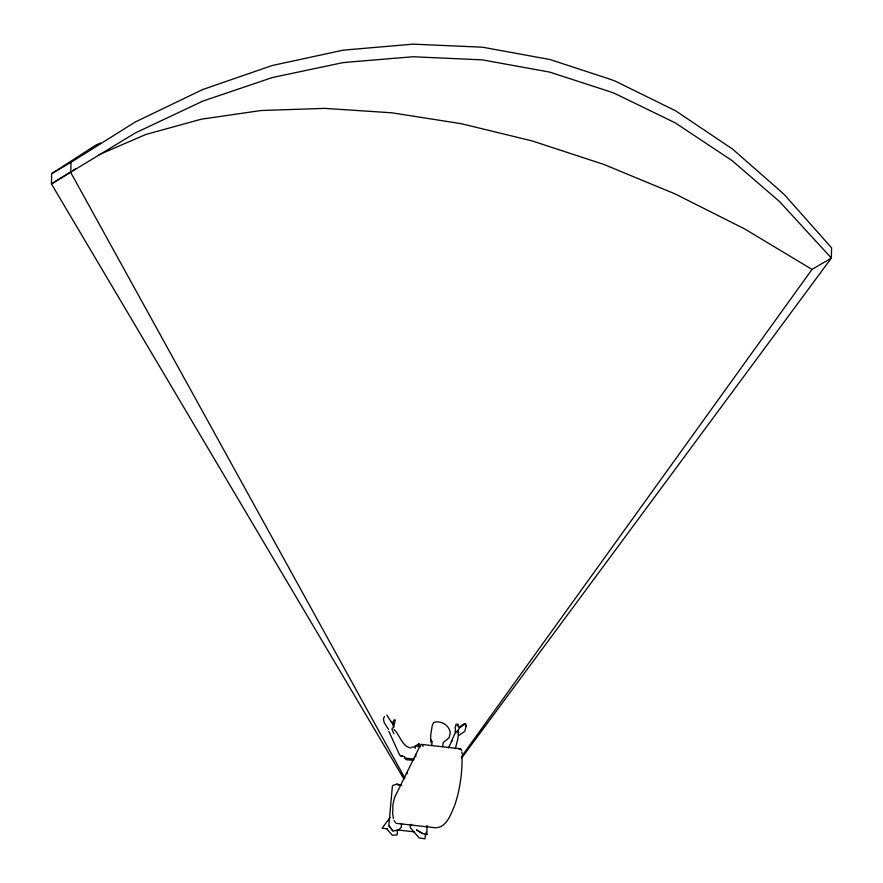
<?xml version="1.0" encoding="UTF-8"?>
<svg xmlns="http://www.w3.org/2000/svg" width="883" height="883" viewBox="0 0 883 883"><rect width="100%" height="100%" fill="white"/><g stroke="black" fill="none" stroke-linecap="round" stroke-linejoin="round"><path stroke-width="1.32" d="M401.544 823.519L401.213 827.448L398.09 830.384L392.792 830.903L388.829 825.649L392.383 786.289L393.045 785.296L396.644 784.292L400.716 784.832M422.648 833.519L416.577 829.987L422.648 833.519L426.853 834.612L426.986 825.45M100.607 142.98L95.872 145.077L51.633 173.664L51.435 183.918L403.818 778.784L404.878 778.155L70.795 172.582L70.993 162.329L135.231 122.02L141.6 118.94L202.66 89.558L272.163 65.519L342.659 50.287L349.624 49.603L413.134 44.15L482.593 47.218L550.01 59.536L608.553 78.708L614.656 80.861L675.738 110.883L732.614 149.128L780.031 190.706L784.7 195.022L831.565 247.814L831.367 258.068L461.577 758.1M425.518 833.629L425.021 838.85L419.138 837.901L410.44 827.868L410.109 826.102L411.688 824.347M415.242 748.309L415.374 745.837L420.308 746.323M397.582 829.523L397.063 834.943L392.184 835.197L387.162 829.325M459.292 735.23L464.668 731.422L466.345 725.771L465.639 723.63L459.822 727.658L457.703 730.506L458.432 731.93L457.957 738.354L455.363 748.696M442.626 746.654L443.244 742.493L449.116 737.835L450.264 732.702C449.281 725.075 440.849 720.175 433.674 722.393L432.206 725.616L430.794 734.667L430.562 739.568L432.438 741.908M431.323 739.634L430.772 741.83L432.162 743.641L431.379 745.495M393.575 727.471L395.253 720.031L394.16 719.822L392.494 723.078L393.575 727.471L392.184 728.254L392.063 729.435L393.851 733.894M456.268 723.872L455.131 727.338L455.507 730.594M384.458 716.466L383.41 718.994L384.171 722.57L388.531 729.38M455.385 732.471L451.213 741.654M448.365 747.846L452.361 740.142M461.754 756.267L812.007 269.414L831.367 258.068L779.821 201.843L732.062 160.585L675.164 122.814L614.126 93.168L608.31 91.137L549.612 72.086L482.35 59.878L413.067 56.744L349.392 62.042L342.747 62.671L272.35 77.538L202.858 101.092L135.32 132.958L51.435 183.918L70.795 171.777M390.12 817.459L382.096 828.221L387.494 828.828M459.579 726.841L464.392 723.63M393.134 723.111L392.538 723.519L390.981 721.599L386.82 715.042M73.079 170.353L75.353 168.918M420.131 747.04L418.95 743.795L413.553 747.261L411.765 747.018M51.633 173.664L70.993 162.329M406.401 773.541L407.505 772.912M99.15 154.657L145.916 134.448L201.169 119.227L261.059 110.518L324.9 108.377L391.953 112.814L461.456 123.73L532.438 141.015L603.994 164.503L675.12 193.929L744.81 229.006L812.007 269.414M465.584 725.981L466.345 725.771M413.365 760.241L406.434 759.722L404.436 757.978L414.193 759.148M388.829 731.256L399.293 754.281L400.374 755.693L402.184 755.859M421.71 744.435L460.374 748.784M396.71 823.409L435.374 827.757C446.566 827.735 450.805 814.258 454.546 805.771C459.944 789.943 462.372 773.133 461.986 756.433M396.942 829.899L414.502 831.863M401.754 785.208L396.644 784.292L400.683 785.119M404.844 756.786L400.374 755.693M410.849 747.978C402.041 746.676 399.966 735.075 394.105 729.546M455.926 733.155L455.242 731.212L458.432 731.93M420.518 746.179L417.471 745.373L419.745 745.992L418.95 743.795M395.727 822.934L394.072 820.55M390.959 721.279L392.494 723.078M455.242 731.212L455.794 731.897M458.31 724.667L457.824 724.038L457.251 725.87L458.222 725.958L458.487 727.162M388.829 825.649L392.792 830.892M457.703 730.506L458.818 732.879M426.136 832.194L426.853 834.612M393.443 818.707L392.681 814.016L392.913 805.517A17.02 6.004 -83.6 0 1 394.69 797.294L419.966 746.058A6.214 2.185 -83.6 0 1 423.045 746.444M461.897 752.106L461.952 753.618M415.716 754.391L415.75 756.83M459.193 749.479A6.214 2.185 -83.6 0 1 461.699 750.782"/></g></svg>
